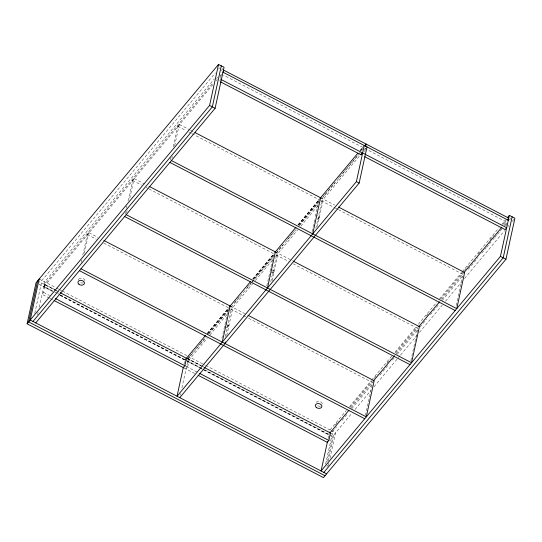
<?xml version="1.0" encoding="UTF-8"?>
<svg xmlns="http://www.w3.org/2000/svg" width="542" height="542" viewBox="0 0 542 542"><rect width="100%" height="100%" fill="white"/><g stroke="black" fill="none" stroke-linecap="round" stroke-linejoin="round"><path stroke-width="0.41" stroke-dasharray="2.71 2.03" d="M34.769 313.269L41.924 280.451L215.337 72.967M37.527 314.699L38.069 312.239M39.139 307.314L44.688 281.881L214.3 78.942M56.883 293.093L44.159 286.494L44.634 284.32L213.345 82.465M49.498 298.147L41.991 294.252L43.55 292.382L45.176 284.923L55.691 290.377M81.198 262.443L81.74 259.984M82.811 255.058L87.289 234.537L88.847 232.674L97.858 237.349M84.376 253.189L88.847 232.674M125.182 214.07L125.541 212.43M126.435 208.324L126.97 205.865M128.047 200.94L132.519 180.418L134.077 178.548L144.592 184.009M126.564 213.02L127.099 210.56M129.782 198.25L134.077 178.548M170.412 159.951L170.954 157.492M173.277 146.821L177.749 126.3L179.314 124.43L189.822 129.884M171.977 158.081L172.336 156.442M174.66 145.771L179.314 124.43M220.445 78.522L219.795 81.51L221.36 79.64M220.608 77.777L221.421 74.051M184.002 364.224L184.897 360.118M180.317 395.206L180.676 393.56M181.929 387.842L187.661 361.555L207.166 338.208M189.219 359.685L187.593 367.144L186.035 369.014M221.922 338.371L228.399 308.669M225.377 336.602L231.332 309.299M226.766 335.532L232.891 307.429M266.8 285.858L269.598 273.032M269.957 271.379L273.629 254.55M270.783 281.677L276.562 255.18M272.172 280.614L278.121 253.31M312.036 231.732L315.004 218.114M315.369 216.454L319.035 199.625M315.844 228.358L321.792 201.062M317.402 226.488L323.357 199.192M364.813 151.794L365.139 150.303M328.127 438.607L328.94 434.894L202.044 369.021M329.116 434.074L329.658 431.608M325.613 464.223L332.774 431.405L336.568 426.866M326.86 462.008L332.409 436.567L351.785 413.383M326.995 466.703L327.348 465.063M328.242 460.957L333.967 434.704L330.966 433.146M328.377 465.653L328.913 463.193M329.983 458.268L335.532 432.834L331.026 430.497M365.457 415.457L372.611 382.632L247.972 317.937M410.87 360.518L417.848 328.506L293.202 263.818M456.276 305.58L462.719 276.034M505.937 225.865L506.75 222.139L223.677 75.216M218.589 69.078L219.673 67.784M221.346 70.514L222.972 68.563M216.597 78.57L217.681 77.269M45.176 284.923L43.617 286.793L52.628 291.467M44.159 286.494L212.87 84.64M216.123 80.744L217.207 79.45M219.923 76.205L221.549 74.254M207.119 333.533L228.568 307.87M252.64 279.076L273.805 253.751M298.012 224.788L319.292 199.32M359.935 150.696L364.271 145.507M207.444 333.452L228.053 308.791M253.006 278.934L273.622 254.273M298.032 225.065L319.191 199.747M360.416 150.425L363.126 147.18M207.755 333.615L228.372 308.954M253.324 279.096L273.94 254.435M298.351 225.228L318.96 200.56M360.728 150.588L362.361 148.637M187.437 358.994L189.063 357.049M189.612 356.399L191.78 353.804M192.322 353.154L193.406 351.853M195.574 349.258L199.917 344.068M200.459 343.418L202.627 340.823M203.169 340.173L204.253 338.872M208.595 333.682L228.121 310.315M234.632 302.524L237.891 298.635M238.433 297.985L239.517 296.684M247.111 287.599L251.447 282.409M251.989 281.759L253.622 279.808M254.164 279.164L273.148 256.447M276.4 252.552L278.574 249.957M279.116 249.306L281.284 246.712M281.826 246.061L282.91 244.76M287.253 239.571L289.421 236.976M289.963 236.326L292.131 233.731M292.673 233.08L293.764 231.78M299.184 225.289L318.174 202.572M323.052 196.732L324.678 194.788M325.227 194.138L330.647 187.647M331.189 186.997L333.364 184.402M333.906 183.752L334.99 182.451M338.784 177.912L341.501 174.666M342.043 174.016L344.211 171.421M344.753 170.771L346.921 168.176M347.463 167.525L349.637 164.931M350.179 164.28L352.347 161.685M352.889 161.035L355.057 158.44M355.599 157.79L362.652 149.355M187.756 359.156L206.197 337.09M208.907 333.845L228.439 310.478M231.149 307.233L251.766 282.572M252.308 281.921L272.917 257.26M276.176 253.365L296.244 229.347M299.502 225.452L318.486 202.735M321.745 198.846L358.628 154.707M209.876 334.97L227.22 314.218M230.248 310.593L252.836 283.561M255.397 280.505L272.247 260.343M275.485 256.468L297.666 229.93M300.769 226.217L317.714 205.94M320.966 202.051L359.983 155.371M364.319 150.181L365.945 148.237M227.471 326.982L229.036 325.119L226.278 323.682M317.937 218.744L319.502 216.875L316.745 215.445M272.545 273.608L274.103 271.738L272.037 270.668M317.775 219.49L319.34 217.62L317.958 216.908M330.017 429.969L346.27 410.518M349.522 406.629L371.195 380.694M371.737 380.044L391.791 356.053M395.043 352.164L416.175 326.88M418.343 324.285L436.771 302.24M439.481 299.001L461.696 272.416M462.238 271.766L499.087 227.681M501.797 224.435L505.591 219.896M335.302 424.942L338.554 421.046M349.949 407.415L372.191 380.802M374.359 378.208L377.611 374.312M386.839 363.282L390.091 359.387M395.518 352.896L417.211 326.934M426.432 315.898L428.065 313.953M440.538 299.028L463.864 271.115M464.406 270.465L468.207 265.926M477.969 254.239L481.221 250.35M489.9 239.964L493.701 235.418M502.922 224.388L506.174 220.492M351.101 407.645L372.801 381.683M396.127 353.77L417.821 327.808M441.689 299.252L463.39 273.29M504.074 224.612L506.79 221.366M341.982 420.382L347.944 413.248M351.738 408.709L372.876 383.424M379.915 374.996L388.045 365.267M392.381 360.078L394.007 358.133M397.259 354.244L417.306 330.254M420.016 327.016L426.52 319.231M430.314 314.692L439.528 303.669M442.238 300.431L462.827 275.79M468.247 269.306L478.003 257.64M481.797 253.1L486.133 247.911M486.675 247.267L488.837 244.672M489.379 244.022L491.005 242.078M493.173 239.483L494.257 238.189M494.799 237.538L496.967 234.943M497.509 234.293L499.677 231.705M500.219 231.055L501.845 229.11M504.555 225.865L506.181 223.921M509.433 220.032L511.059 218.087M355.037 409.495L370.755 390.687M374.007 386.798L397.848 358.269M398.39 357.625L400.016 355.674M400.558 355.03L416.818 335.579M419.528 332.334L442.286 305.105M445.538 301.216L461.249 282.409M464.501 278.52L504.602 230.54M507.854 226.651L508.938 225.357M512.19 221.461L514.358 218.873M190.574 130.276L193.582 131.835M320.6 197.762L334.739 205.1M177.749 126.3L186.008 130.588M189.016 132.146L191.265 133.312M192.017 133.705L320.417 200.344M321.169 200.736L334.678 207.749M335.43 208.142L337.686 209.307M338.438 209.7L463.078 274.387M275.363 251.881L292.511 260.777M132.519 180.418L141.53 185.093M146.035 187.437L148.284 188.602M149.036 188.995L275.18 254.462M275.932 254.855L288.696 261.481M271.508 269.564L274.266 270.993L272.707 272.863L269.95 271.434M230.133 306L245.777 314.123M87.289 234.537L96.293 239.218M103.807 243.114L229.95 308.581M230.702 308.974L247.22 317.544M226.807 324.787L228.873 325.864L227.308 327.727L224.551 326.298M39.166 279.015L55.677 287.585M56.422 287.971L58.678 289.143M59.424 289.53L61.68 290.702M62.425 291.088L186.976 355.728M187.722 356.121L204.984 365.078M205.73 365.464L330.281 430.111M44.634 284.32L56.612 290.532M187.146 358.282L201.36 365.66M37.608 280.885L54.112 289.455M54.864 289.841L57.113 291.013M187.661 358.77L201.17 365.775M201.922 366.168L204.171 367.334M56.443 290.769L59.444 292.328M186.462 358.248L201.353 365.979M57.635 293.486L59.877 294.652M60.629 295.038L186.353 360.294M186.672 360.457L203.88 369.387M204.632 369.779L328.858 434.257M39.044 284.313L52.554 291.318M60.054 295.214L184.598 359.854M185.35 360.247L199.605 367.645M200.357 368.032L202.606 369.204M203.358 369.59L328.655 434.623M329.407 435.016L332.409 436.567M60.135 295.363L186.279 360.837M187.031 361.223L201.299 368.628M43.55 292.382L49.559 295.498M186.211 366.426L197.478 372.273M50.25 298.534L53.251 300.099M183.962 367.937L195.913 374.143M83.38 282.795A3.299 2.371 12.3 0 1 79.261 281.948M78.434 279.916A3.299 2.371 12.3 0 1 78.651 279.354M78.827 279.103A3.299 2.371 12.3 0 1 82.716 278.405A3.299 2.371 12.3 0 1 84.904 281.237M320.424 406.114A3.299 2.371 12.3 0 1 316.67 405.165M316.237 402.32A3.299 2.371 12.3 0 1 319.726 401.507A3.299 2.371 12.3 0 1 322.314 403.851"/><path stroke-width="0.81" d="M507.759 217.301L509.385 215.357L514.9 218.223L505.957 259.245L323.466 477.597L27.1 323.777L36.043 282.755L218.534 64.403L224.056 67.269L215.113 108.292L35.738 322.903M37.608 280.885L28.665 321.907L325.024 475.727M39.166 279.015L30.223 320.044L326.589 473.857M27.1 323.777L209.591 105.433L218.534 64.403M221.299 65.839L212.349 106.862L32.981 321.474M223.175 72.31L223.65 70.135L365.843 143.935L365.369 146.11M186.462 358.248L184.836 365.708L183.271 367.578L177.024 396.236L356.392 181.624L364.271 145.507M222.261 342.11L230.133 306M225.018 343.547L225.364 341.941M267.491 287.992L275.363 251.881M312.72 233.873L320.6 197.762M361.406 153.345L361.08 154.836L362.645 152.966M365.681 146.272L366.155 144.097L508.349 217.898L507.874 220.072M179.781 397.665L359.156 183.054L367.029 146.943M327.51 441.459L321.067 470.991L500.435 256.38L509.385 215.357M198.169 375.308L327.314 442.34L328.879 440.47L330.505 433.011L204.361 367.544M512.143 216.793L503.2 257.816L323.825 472.428M185.439 359.475L205.493 335.484M229.334 306.955L250.621 281.488M274.855 252.491L295.986 227.206M319.834 198.677L357.849 153.19M365.071 145.392L366.155 144.097M329.942 432.956L348.933 410.24M373.343 381.033L394.501 355.721M418.912 326.514L439.521 301.847M463.932 272.64L501.906 227.206M222.986 72.181L508.315 220.269M221.36 79.64L506.689 227.728L505.124 229.598L364.712 156.719M220.547 81.896L360.958 154.775M209.591 105.433L215.113 108.292M356.392 181.624L359.156 183.054M500.435 256.38L505.957 259.245M195.079 132.614L321.223 198.087M338.493 207.051L464.643 272.518L456.764 308.635L171.441 160.547M169.876 162.41L455.205 310.505M149.097 186.346L275.241 251.813M293.263 261.169L419.406 326.643L411.534 362.754L126.205 214.666M124.646 216.536L409.976 364.624M103.868 240.465L230.763 306.325M248.033 315.288L374.176 380.762L366.304 416.873L80.975 268.785M79.41 270.654L364.739 418.742M60.196 292.714L187.092 358.58M55.562 298.615L185.466 366.04M199.727 373.438L328.879 440.47M54.004 300.485L183.901 367.903M78.881 284.204A3.299 2.371 12.3 0 0 84.349 283.696A3.299 2.371 12.3 0 0 80.352 280.343A3.299 2.371 12.3 0 0 78.881 284.204M316.291 407.421A3.299 2.371 12.3 0 0 321.752 406.913A3.299 2.371 12.3 0 0 317.761 403.56A3.299 2.371 12.3 0 0 316.291 407.421"/></g></svg>
